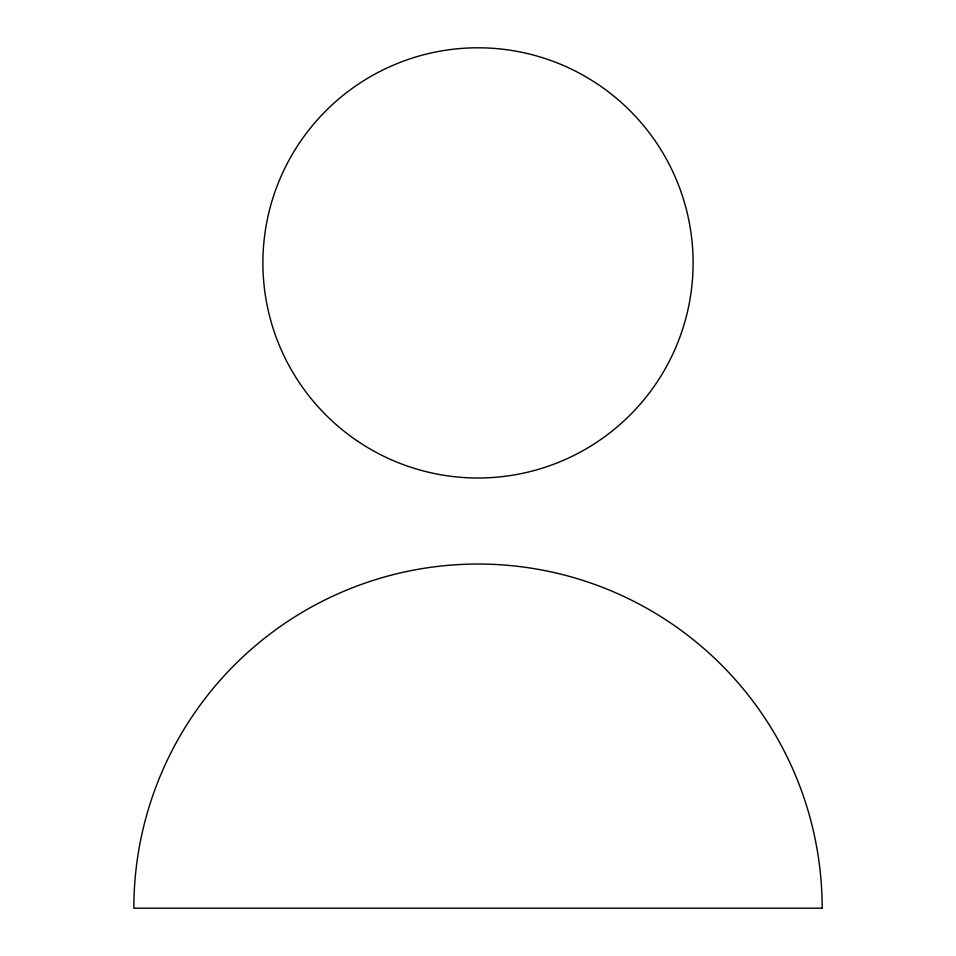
<?xml version="1.0" encoding="UTF-8"?>
<svg xmlns="http://www.w3.org/2000/svg" width="956" height="956" viewBox="0 0 956 956"><rect width="100%" height="100%" fill="white"/><g stroke="black" fill="none" stroke-linecap="round" stroke-linejoin="round"><path stroke-width="1.43" d="M822.16 908.2L133.84 908.2A344.16 344.16 0 0 1 478 564.04A344.16 344.16 0 0 1 822.16 908.2M357.436 441.039A215.1 215.1 0 0 0 692.55 278.244A215.1 215.1 0 0 0 384.013 69.418A215.1 215.1 0 0 0 357.436 441.039"/></g></svg>
